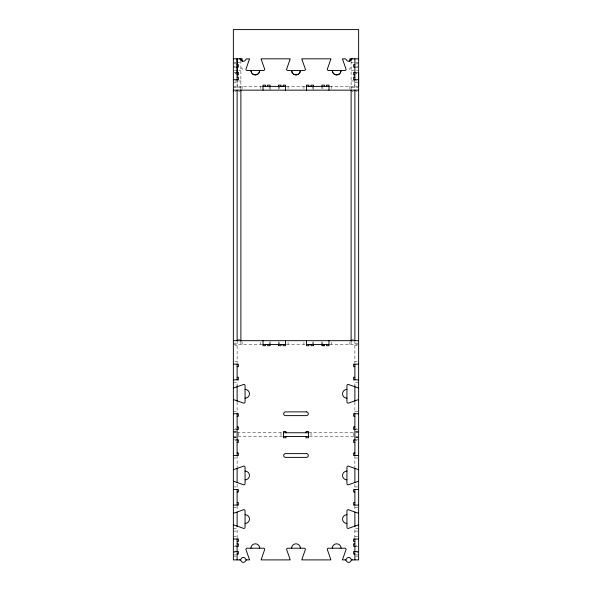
<?xml version="1.0" encoding="UTF-8"?>
<svg xmlns="http://www.w3.org/2000/svg" width="592" height="592" viewBox="0 0 592 592"><rect width="100%" height="100%" fill="white"/><g stroke="black" fill="none" stroke-linecap="round" stroke-linejoin="round"><path stroke-width="0.44" stroke-dasharray="2.96 2.22" d="M354.874 86.388L354.874 80.956M356.754 66.289L358.634 66.237M233.366 552.484L235.246 552.432M233.366 62.589L236.371 62.589M237.126 62.589L240.885 62.589M351.115 62.589L353.372 62.589M355.629 62.589L358.634 62.589M233.366 63.84L236.371 63.84M355.629 63.84L358.634 63.84M233.366 67.177L236.371 67.177M355.814 67.177L357.797 67.177M240.885 68.013L242.135 68.013L242.135 70.522L238.628 70.522M351.115 68.013L349.865 68.013L349.865 70.522L358.634 70.522M234.247 70.522L237.755 70.522M234.203 72.402L236.186 72.402M355.629 72.402L357.797 72.402M234.869 73.023L237.126 73.023M354.874 73.023L357.131 73.023M235.246 73.341L236.186 73.341M355.814 73.341L356.754 73.341M234.869 80.956L237.126 80.956L237.126 86.388M238.628 80.956L240.885 80.956M351.115 80.956L357.131 80.956M233.366 82.214L237.126 82.214M354.874 82.214L358.634 82.214M233.366 86.388L262.175 86.388M286.395 86.388L305.605 86.388M329.825 86.388L357.753 86.388M233.366 87.638L240.885 87.638M351.115 87.638L358.634 87.638M234.869 91.397L236.371 91.397M238.628 91.397L240.885 91.397M351.115 91.397L353.372 91.397M355.629 91.397L357.131 91.397M237.126 339.423L240.13 339.423M351.115 339.423L353.372 339.423M233.366 343.182L237.126 343.182M354.874 343.182L358.634 343.182M233.366 344.433L262.175 344.433M286.395 344.433L305.605 344.433M329.825 344.433L357.753 344.433M234.869 345.691L237.126 345.691M354.874 345.691L357.131 345.691M234.869 361.66L237.126 361.66M354.874 361.66L357.131 361.66M233.366 382.328L237.126 382.328L237.126 385.947M358.634 382.328L354.874 382.328L354.874 385.947M233.366 411.248L237.126 411.248M354.874 411.248L358.634 411.248M235.246 428.467L236.186 428.467M355.814 428.467L356.754 428.467M233.366 429.407L237.126 429.407M354.874 429.407L358.634 429.407M233.366 431.494L236.371 431.494M355.629 431.494L358.634 431.494M233.366 431.916L236.371 431.916M355.629 431.916L358.634 431.916M233.366 432.752L236.371 432.752M237.126 432.752L283.472 432.752M308.528 432.752L354.874 432.752M355.629 432.752L358.634 432.752M233.366 436.504L236.371 436.504M238.036 436.504L282.636 436.504M309.364 436.504L353.964 436.504M355.629 436.504L358.634 436.504M233.366 437.34L236.371 437.34M355.629 437.34L358.634 437.34M233.366 437.762L236.371 437.762M355.629 437.762L358.634 437.762M233.366 439.849L236.704 439.849M355.296 439.849L358.634 439.849M235.246 440.788L236.186 440.788M355.814 440.788L356.754 440.788M233.366 458.008L237.126 458.008M354.874 458.008L358.634 458.008M233.366 486.927L237.126 486.927M354.874 486.927L358.634 486.927M233.366 507.596L237.126 507.596M354.874 507.596L358.634 507.596M233.366 528.575L237.126 528.575L237.126 538.387M358.634 528.575L354.874 528.575L354.874 538.387M233.366 531.083L237.126 531.083M354.874 531.083L358.634 531.083M233.366 536.515L237.126 536.515M354.874 536.515L358.634 536.515M235.246 545.387L236.186 545.387M355.814 545.387L356.754 545.387M234.203 546.327L237.126 546.327M354.874 546.327L357.797 546.327M234.203 551.544L236.186 551.544M355.629 551.544L358.634 551.544M234.306 551.7L237.126 551.7M354.874 551.7L357.694 551.7M233.366 554.882L236.371 554.882M355.629 554.882L358.634 554.882M233.366 556.14L236.371 556.14M355.629 556.14L358.634 556.14M233.366 66.237L235.246 66.289M356.754 552.432L358.634 552.484M354.874 79.705L354.874 90.147M354.874 340.259L354.874 363.333M354.874 402.212L354.874 413.127M354.874 455.507L354.874 467.051M354.874 484.219L354.874 488.6M354.874 505.923L354.874 510.334M353.624 432.752L353.624 436.504M351.115 61.331L351.115 88.896M351.115 341.096L351.115 344.433M349.865 86.388L349.865 88.645M349.865 342.183L349.865 344.433M331.49 86.388L331.49 88.645M331.49 342.183L331.49 344.433M322.825 86.388L322.825 88.645M322.825 342.183L322.825 344.433M321.885 87.091L321.885 88.733M321.885 341.51L321.885 344.433M313.538 87.142L313.538 90.147M313.538 341.51L313.538 343.686M312.598 86.388L312.598 88.645M312.598 342.183L312.598 344.433M311.029 432.752L311.029 436.504M303.933 86.388L303.933 88.645M303.933 342.183L303.933 344.433M288.067 86.388L288.067 88.645M288.067 342.183L288.067 344.433M280.971 432.752L280.971 436.504M279.402 86.388L279.402 88.645M279.402 342.183L279.402 344.433M278.462 87.091L278.462 89.207M278.462 341.51L278.462 344.433M270.115 87.142L270.115 90.147M270.115 341.51L270.115 343.686M269.175 86.388L269.175 88.645M269.175 342.183L269.175 344.433M260.51 86.388L260.51 88.645M260.51 342.183L260.51 344.433M242.135 86.388L242.135 88.645M242.135 342.183L242.135 344.433M240.885 60.628L240.885 90.147M240.885 341.096L240.885 344.433M238.376 432.752L238.376 436.504M237.126 79.705L237.126 88.896M237.126 340.681L237.126 363.333M237.126 402.212L237.126 413.127M237.126 455.507L237.126 467.051M237.126 484.219L237.126 488.6M237.126 505.923L237.126 510.334"/><path stroke-width="0.89" d="M233.366 91.397L233.366 29.6L358.634 29.6L358.634 559.891L352.233 559.891A1.251 1.251 0 0 0 351.226 560.402L350.701 561.394A2.509 2.509 0 0 1 346.683 561.394L346.15 560.402A1.251 1.251 0 0 0 345.151 559.891L342.502 559.891A1.251 1.251 0 0 1 342.561 559.536L346.083 549.457A1.251 1.251 0 0 0 344.833 548.207L328.545 548.207A1.251 1.251 0 0 0 327.295 549.457L330.824 559.536A1.251 1.251 0 0 1 330.876 559.891L301.816 559.891A1.251 1.251 0 0 1 301.868 559.536L305.398 549.457A1.251 1.251 0 0 0 304.14 548.207L287.86 548.207A1.251 1.251 0 0 0 286.602 549.457L290.132 559.536A1.251 1.251 0 0 1 290.184 559.891L261.124 559.891A1.251 1.251 0 0 1 261.176 559.536L264.705 549.457A1.251 1.251 0 0 0 263.455 548.207L247.167 548.207A1.251 1.251 0 0 0 245.917 549.457L249.439 559.536A1.251 1.251 0 0 1 249.498 559.891L246.849 559.891A1.251 1.251 0 0 0 245.673 560.728A2.509 2.509 0 0 1 240.951 560.728A1.251 1.251 0 0 0 239.767 559.891L233.366 559.891L233.366 90.147L358.634 90.147M237.126 74.488L237.126 58.83L237.126 80.438M358.634 86.388L358.634 73.023M259.696 70.522L258.956 72.957M299.648 72.957L300.381 70.522A4.388 4.388 0 0 1 296 74.903L293.425 74.067M340.333 72.957L341.073 70.522A4.388 4.388 0 0 1 336.693 74.903L334.11 74.067M257.89 74.067L255.307 74.903L252.732 74.067M298.575 74.067L296 74.903A4.388 4.388 0 0 1 291.612 70.522L292.352 72.957M339.268 74.067L336.693 74.903A4.388 4.388 0 0 1 332.304 70.522M352.233 58.83L351.049 59.666A2.509 2.509 0 0 1 346.327 59.666L345.521 58.882L342.502 58.83A1.265 1.265 0 0 0 342.561 59.185L346.083 69.271A1.251 1.251 0 0 1 344.833 70.522L328.545 70.522A1.251 1.251 0 0 1 327.295 69.271L330.824 59.185A1.258 1.258 0 0 0 330.876 58.83L301.816 58.83A1.265 1.265 0 0 0 301.868 59.185L305.398 69.271A1.251 1.251 0 0 1 304.14 70.522L287.86 70.522A1.251 1.251 0 0 1 286.602 69.271L290.132 59.185A1.258 1.258 0 0 0 290.184 58.83L261.124 58.83A1.265 1.265 0 0 0 261.176 59.185L264.705 69.271A1.251 1.251 0 0 1 263.455 70.522L247.167 70.522A1.251 1.251 0 0 1 245.917 69.271L249.439 59.185A1.258 1.258 0 0 0 249.498 58.83L246.479 58.882L245.673 59.666A2.509 2.509 0 0 1 240.944 59.666L239.767 58.83M233.366 58.83L242.135 58.83L242.135 61.331M358.634 58.83L349.865 58.83L349.865 61.331M237.126 64.676L238.376 64.676L238.376 67.177L236.704 67.177M354.874 64.676L353.624 64.676L353.624 67.177L355.296 67.177M236.704 72.402L238.376 72.402L238.376 74.903L237.126 74.903M355.296 72.402L353.624 72.402L353.624 74.903L354.874 74.903M237.126 77.204L238.376 77.204L238.376 79.705L233.366 79.705M354.874 77.204L353.624 77.204L353.624 79.705L358.634 79.705M262.841 86.388L285.869 86.388M306.131 86.388L329.159 86.388M233.366 340.681L358.634 340.681M263.011 344.433L285.559 344.433M306.441 344.433L328.989 344.433M324.394 344.433L324.394 345.691L321.885 345.691L321.885 344.019M233.366 364.169L238.376 364.169L238.376 366.67L237.126 366.67M358.634 364.169L353.624 364.169L353.624 366.67L354.874 366.67M237.126 377.319L238.376 377.319L238.376 379.827L233.366 379.827M354.874 377.319L353.624 377.319L353.624 379.827L358.634 379.827M233.366 413.749L238.376 413.749L238.376 416.257L237.126 416.257M358.634 413.749L353.624 413.749L353.624 416.257L354.874 416.257M237.126 426.906L238.376 426.906L238.376 429.407L236.704 429.407M354.874 426.906L353.624 426.906L353.624 429.407L355.296 429.407M283.472 432.752L308.528 432.752M283.472 436.504L308.528 436.504M236.704 439.849L238.376 439.849L238.376 442.35L237.126 442.35M355.296 439.849L353.624 439.849L353.624 442.35L354.874 442.35M237.126 452.998L238.376 452.998L238.376 455.507L233.366 455.507M354.874 452.998L353.624 452.998L353.624 455.507L358.634 455.507M233.366 489.429L238.376 489.429L238.376 491.937L237.126 491.937M358.634 489.429L353.624 489.429L353.624 491.937L354.874 491.937M237.126 502.586L238.376 502.586L238.376 505.087L233.366 505.087M354.874 502.586L353.624 502.586L353.624 505.087L358.634 505.087M233.366 539.016L238.376 539.016L238.376 541.525L237.126 541.525M358.634 539.016L353.624 539.016L353.624 541.525L354.874 541.525M237.126 543.819L238.376 543.819L238.376 546.327L236.704 546.327M354.874 543.819L353.624 543.819L353.624 546.327L355.296 546.327M236.704 551.544L238.376 551.544L238.376 554.045L237.126 554.045M355.296 551.544L353.624 551.544L353.624 554.045L354.874 554.045M321.885 344.433L324.394 345.691M333.044 72.957L332.304 70.522M251.667 72.957L250.927 70.522A4.388 4.388 0 0 0 255.307 74.903A4.388 4.388 0 0 0 259.696 70.522M354.874 58.83L354.874 80.438M354.874 90.147L354.874 340.681M354.874 364.169L354.874 379.827M354.874 385.947L354.874 401.302M354.874 413.749L354.874 455.507M354.874 467.954L354.874 482.406M354.874 489.429L354.874 505.087M354.874 512.154L354.874 526.754M354.874 539.016L354.874 559.891M351.115 58.83L351.115 60.502M351.115 89.725L351.115 341.096M328.989 90.147L328.989 85.137L326.481 85.137L326.481 86.388M328.989 340.681L328.989 345.691L326.481 345.691L326.481 344.433M324.394 86.388L324.394 85.137L321.885 85.137L321.885 86.802M313.538 86.802L313.538 85.137L311.029 85.137L311.029 86.388M313.538 344.019L313.538 345.691L311.029 345.691L311.029 344.433M308.943 86.388L308.943 85.137L306.441 85.137L306.441 90.147M308.943 344.433L308.943 345.691L306.441 345.691L306.441 340.681M306.02 432.752L306.02 431.494L308.528 431.494L308.528 437.762L306.02 437.762L306.02 436.504M285.98 432.752L285.98 431.494L283.472 431.494L283.472 437.762L285.98 437.762L285.98 436.504M285.559 90.147L285.559 85.137L283.057 85.137L283.057 86.388M285.559 340.681L285.559 345.691L283.057 345.691L283.057 344.433M280.971 86.388L280.971 85.137L278.462 85.137L278.462 86.802M280.971 344.433L280.971 345.691L278.462 345.691L278.462 344.019M270.115 86.802L270.115 85.137L267.606 85.137L267.606 86.388M270.115 344.019L270.115 345.691L267.606 345.691L267.606 344.433M265.519 86.388L265.519 85.137L263.011 85.137L263.011 90.147M265.519 344.433L265.519 345.691L263.011 345.691L263.011 340.681M240.885 58.83L240.885 60.628M240.885 89.725L240.885 341.096M237.126 90.147L237.126 340.681M237.126 364.169L237.126 379.827M237.126 385.947L237.126 401.302M237.126 413.749L237.126 455.507M237.126 467.954L237.126 482.406M237.126 489.429L237.126 505.087M237.126 512.154L237.126 526.754M237.126 539.016L237.126 559.891M233.366 399.615A1.251 1.251 0 0 1 233.722 399.667L243.808 403.196A1.251 1.251 0 0 0 245.058 401.946L245.058 385.658A1.251 1.251 0 0 0 243.808 384.408L233.722 387.938A1.251 1.251 0 0 1 233.366 387.989M245.058 389.418A4.381 4.381 0 0 1 249.439 393.806A4.381 4.381 0 0 1 245.058 398.187M358.634 387.989A1.251 1.251 0 0 1 358.278 387.938L348.192 384.408A1.251 1.251 0 0 0 346.942 385.658L346.942 401.946A1.251 1.251 0 0 0 348.192 403.196L358.278 399.667A1.251 1.251 0 0 1 358.634 399.615M346.942 398.187A4.381 4.381 0 0 1 342.561 393.806A4.381 4.381 0 0 1 346.942 389.418M345.151 559.891A1.251 1.251 0 0 0 346.327 559.063A2.509 2.509 0 0 1 351.049 559.063A1.251 1.251 0 0 0 352.233 559.891M239.767 559.891A1.251 1.251 0 0 0 240.951 559.063A2.509 2.509 0 0 1 245.673 559.063A1.251 1.251 0 0 0 246.849 559.891M332.304 548.207A4.381 4.381 0 0 1 336.693 543.819A4.381 4.381 0 0 1 341.073 548.207M291.619 548.207A4.381 4.381 0 0 1 296 543.819A4.381 4.381 0 0 1 300.381 548.207M250.927 548.207A4.381 4.381 0 0 1 255.307 543.819A4.381 4.381 0 0 1 259.696 548.207M233.366 469.641A1.251 1.251 0 0 0 233.722 469.589L243.808 466.059A1.251 1.251 0 0 1 245.058 467.31L245.058 483.597A1.251 1.251 0 0 1 243.808 484.848L233.722 481.318A1.251 1.251 0 0 0 233.366 481.266M245.058 471.069A4.381 4.381 0 0 1 249.439 475.457A4.381 4.381 0 0 1 245.058 479.838M233.366 513.257A1.251 1.251 0 0 0 233.722 513.205L243.808 509.675A1.251 1.251 0 0 1 245.058 510.926L245.058 527.213A1.251 1.251 0 0 1 243.808 528.464L233.722 524.934A1.251 1.251 0 0 0 233.366 524.882M245.058 514.685A4.381 4.381 0 0 1 249.439 519.066A4.381 4.381 0 0 1 245.058 523.454M358.634 524.882A1.251 1.251 0 0 0 358.278 524.934L348.192 528.464A1.251 1.251 0 0 1 346.942 527.213L346.942 510.926A1.251 1.251 0 0 1 348.192 509.675L358.278 513.205A1.251 1.251 0 0 0 358.634 513.257M358.634 481.266A1.251 1.251 0 0 0 358.278 481.318L348.192 484.848A1.251 1.251 0 0 1 346.942 483.597L346.942 467.31A1.251 1.251 0 0 1 348.192 466.059L358.278 469.589A1.251 1.251 0 0 0 358.634 469.641M346.942 523.454A4.381 4.381 0 0 1 342.561 519.066A4.381 4.381 0 0 1 346.942 514.685M346.942 479.838A4.381 4.381 0 0 1 342.561 475.457A4.381 4.381 0 0 1 346.942 471.069M306.441 411.869L285.559 411.869A1.88 1.88 0 0 0 283.679 413.749A1.88 1.88 0 0 0 285.559 415.628L306.441 415.628A1.88 1.88 0 0 0 308.321 413.749A1.88 1.88 0 0 0 306.441 411.869M306.441 453.627L285.559 453.627A1.88 1.88 0 0 0 283.679 455.507A1.88 1.88 0 0 0 285.559 457.387L306.441 457.387A1.88 1.88 0 0 0 308.321 455.507A1.88 1.88 0 0 0 306.441 453.627"/></g></svg>
